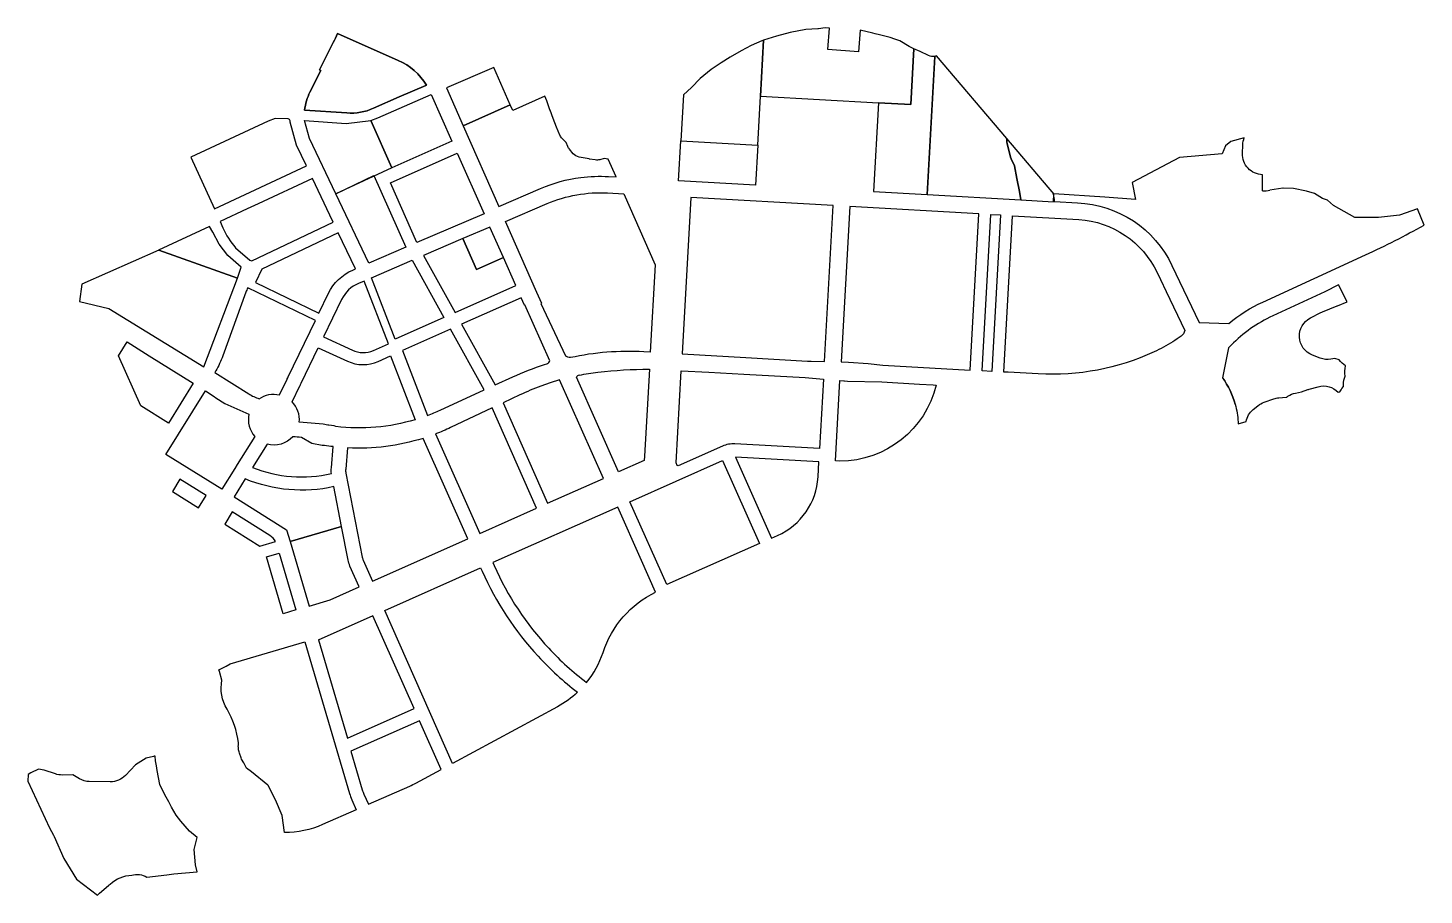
# Model space of a CAD drawing. Header units: inches. Extents: x 33816 to 115981, y 65223 to 116270.
import ezdxf

# ---------------------------------------------------------------- set-up
doc = ezdxf.new("R2010")
doc.units = ezdxf.units.IN
doc.header["$LTSCALE"] = 2400
doc.header["$MEASUREMENT"] = 0
doc.layers.add('a-site-buildable', color=4, linetype='Continuous')

msp = doc.modelspace()

# ---------------------------------------------------------------- linework, layer by layer
at = {"layer": 'a-site-buildable'}
for p, q in [((57239, 112886), (55669, 112212)), ((46143, 101539), (41529, 103195)), ((81607, 95509), (81876, 95494))]:
    msp.add_line(p, q, dxfattribs=at)
for points in [[(55613, 114357), (52040, 115940, -0.007744), (51784, 115412), (50975, 113805), (51055, 113764), (50416, 112495, 0.089424), (50102, 111435), (52587, 111263, 0.122359), (54151, 111538), (55669, 112212), (57239, 112886), (57272, 112907, 0.151722)], [(83668, 115931), (83542, 115960), (82788, 116136), (82695, 114867), (80900, 114998), (80992, 116261), (80730, 116270), (80337, 116223, -0.011297), (80310, 116220), (79599, 116168), (78669, 115995), (77874, 115794), (77112, 115541), (76927, 112248), (83865, 111859), (85770, 111752), (85954, 115043), (85680, 115169), (85120, 115506), (84841, 115609), (84556, 115715), (83934, 115866)], [(85770, 111752), (83865, 111859), (83571, 106632), (86728, 106455), (87185, 114594, -0.155271), (86824, 114640), (86317, 114877), (85954, 115043)], [(86728, 106455), (92251, 106145), (92164, 106649), (92009, 107396), (91880, 108149), (91686, 108557), (91648, 108664), (91438, 109475, -0.117436), (91432, 109753), (87285, 114621, -0.043247), (87185, 114594)], [(67972, 108550), (67720, 108586), (67464, 108513, -0.108861), (67206, 108497), (66857, 108552, -0.009125), (66836, 108556), (66252, 108669, -0.168672), (65912, 108867), (65688, 109127, -0.075605), (65592, 109280), (65485, 109527), (65254, 109761, -0.099046), (65124, 109957), (64930, 110434), (64727, 110938), (64542, 111420, -0.009187), (64534, 111441), (64352, 111975), (64239, 112245), (62348, 111407), (62200, 111741), (59431, 110512), (61531, 105766), (63984, 106819, -0.069335), (66350, 107465, -0.046126), (67985, 107524), (68438, 107499)], [(91432, 109753, 0.117436), (91438, 109475), (91648, 108664), (91686, 108557), (91880, 108149), (92009, 107396), (92164, 106649), (92251, 106145), (94171, 106038), (94197, 106508)], [(93272, 95900), (91501, 95999), (91249, 96014), (91765, 105217), (95664, 104999, -0.270658), (100265, 101874), (100467, 101452), (100803, 100748), (101900, 98451, -0.183633), (101689, 98130, -0.017469), (101196, 97795, -0.033586), (100090, 97194, -0.122391)], [(50943, 99477), (51509, 100648, -0.180745), (52939, 102015), (53091, 102080, 0.000076), (53090, 102084), (52079, 104209), (47590, 102075, 0.000167), (47588, 102073), (47207, 101284)], [(52276, 100277), (51215, 98081), (52913, 97296, 0.216038), (54146, 97286), (55029, 97679), (53599, 101371), (53275, 101232, 0.180745)], [(104128, 95666, -0.086473), (104864, 94114, -0.052754), (105037, 93075), (105044, 92966), (105508, 93097, -0.174978), (105924, 93798), (106206, 94031, -0.087503), (106569, 94236), (107137, 94436, -0.062862), (107431, 94500), (107864, 94539, -0.009103), (107908, 94542), (107910, 94542), (107972, 94585, -0.102003), (108417, 94778), (108775, 94852), (109138, 94979, -0.017376), (109218, 95004), (109754, 95150, -0.274016), (110933, 94825), (111031, 94841), (111096, 94959, -0.021541), (111150, 95048), (111230, 95168), (111230, 95275, -0.106697), (111338, 95769, -0.129704), (111365, 96381, -0.108616), (110988, 96732), (110720, 96806), (110493, 96768, -0.135115), (109860, 96834), (109408, 97010, -0.645266), (109292, 99194), (109907, 99512, -0.022172), (110004, 99556), (110859, 99907, -0.004108), (110878, 99914), (111447, 100137), (110937, 101148), (110148, 100730), (107074, 99319, 0.091746), (104628, 97596), (104554, 97519, 0.003511), (104475, 97435)], [(62848, 100389), (59331, 98827), (61312, 95252), (62358, 95732, -0.030956), (64216, 96450), (64362, 96496), (64373, 96498), (64392, 96508, 0.238149), (64523, 96680), (63064, 99968), (63039, 99957)], [(57339, 93458, 0.017406), (58076, 93766), (60667, 94956), (58681, 98539), (55858, 97285)], [(52616, 96653, 0.216038), (54434, 96639), (55148, 96957), (56600, 93208, -0.102979), (51942, 92799), (51830, 92837), (51516, 92882), (51459, 92891), (51186, 92938), (49783, 93064, 0.220793), (49365, 94256), (49824, 95204), (49821, 95205), (49831, 95224, 0.008803), (49895, 95350), (50906, 97443)], [(64402, 88284), (67685, 89742), (65105, 95555), (64546, 95382), (64002, 95183, 0.022266), (62773, 94668), (61776, 94198)], [(72265, 96093), (73882, 96002), (75942, 95887), (79558, 95684), (80638, 95592), (80409, 91512), (75422, 91785, 0.118687), (74690, 91650), (72088, 90495), (72032, 90518), (71961, 90677)], [(86289, 95304), (87088, 95259), (87263, 95249, -0.34661), (81599, 90767), (81342, 90782), (81607, 95509), (82046, 95484), (84067, 95431)], [(45410, 94159), (46824, 93523, 0.237941), (47167, 92216), (46134, 90565), (45993, 90340), (45223, 89109), (41934, 91166), (44270, 94900), (44783, 94579), (44870, 94496)], [(63754, 87997), (61135, 93896), (58691, 92742, -0.018897), (57811, 92367), (60411, 86512)], [(47030, 90390, 0.150615), (51677, 90033, -0.04871), (51673, 90375), (51780, 91622, -0.010308), (51263, 91695), (51140, 91690), (50523, 91812), (49911, 92150, 0.031632), (49407, 92207, -0.28486), (47889, 91764)], [(52535, 90051), (53495, 85106, 0.053597), (53548, 84939), (54095, 83708), (59698, 86196), (57072, 92110, -0.089143), (52629, 91549), (52522, 90302, 0.140761)], [(75464, 91001), (77579, 86236), (77936, 86395, 0.281321), (80315, 89838), (80365, 90733)], [(51819, 89266, -0.153985), (46610, 89719), (45946, 88657), (49042, 86720), (49244, 86034), (52274, 86925)], [(45840, 87775), (45395, 87063), (47473, 85763), (48386, 86032, 0.130957), (48046, 86395)], [(49244, 86034), (50362, 82235), (51594, 82597), (53316, 83362), (52769, 84594, -0.056555), (52659, 84943), (52274, 86925)], [(52746, 71198, 0.032441), (52877, 70839), (53138, 70249), (51159, 69376, -0.103428), (48913, 68898), (48784, 69903), (48393, 70839), (47963, 71672), (47934, 71696), (46973, 72482), (46686, 72699), (46514, 73017), (46384, 73220), (46360, 73299), (46268, 73573), (46245, 73656), (46216, 73782), (46214, 73790), (46200, 73929), (46196, 73972), (46199, 74077), (46201, 74183, 0.108752), (45533, 76169, -0.18632), (45235, 77871), (45085, 78380), (45057, 78477), (45488, 78707), (45716, 78829), (50120, 80124)], [(42811, 69583), (42543, 69926), (42267, 70398), (42101, 70705), (41871, 71119), (41584, 71736), (41416, 72566), (41381, 72838), (41332, 73123), (41299, 73408), (41299, 73410, -0.021978), (41198, 73380), (40784, 73277), (40145, 72895), (39558, 72267, -0.211537), (38663, 71887), (37429, 71906, -0.127737), (36847, 72066), (36457, 72292), (35827, 72288, -0.084565), (35429, 72354), (34771, 72581), (34445, 72629), (33993, 72418), (33821, 72316), (33816, 71925), (35087, 69183), (35315, 68751, -0.017459), (35351, 68676), (35925, 67373), (36668, 66164), (37918, 65223, -0.033523), (38033, 65336), (38556, 65786, -0.026529), (38657, 65863, -0.179026), (39922, 66401, -0.193822), (40811, 66285), (41988, 66418), (42395, 66464), (43773, 66599), (43676, 66995), (43603, 67911), (43771, 68620), (43316, 68994)]]:
    msp.add_lwpolyline(points, format="xyb", close=True, dxfattribs=at)
for points in [[(50975, 113805), (51784, 115412, 0.007744), (52040, 115940), (55613, 114357, -0.151722), (57272, 112907), (57239, 112886)], [(55669, 112212), (54151, 111538, -0.122359), (52587, 111263), (50102, 111435, -0.089424), (50416, 112495), (51055, 113764), (50975, 113805)], [(106482, 106678), (106470, 107630, -0.419547), (105295, 108876), (105314, 109390, -0.087183), (105402, 109796), (104614, 109579), (104292, 109319), (104107, 108863), (101589, 108644), (98811, 107163), (98999, 106178), (97197, 106302), (94197, 106508), (94140, 106575), (94202, 106175, -0.025588), (94214, 106053), (94226, 106053), (95581, 105977, -0.276807), (101142, 102293), (102745, 98936), (104499, 98875, -0.066474), (106490, 100133), (112535, 102909, 0.020303), (115981, 104665), (115598, 105617), (114531, 105243), (113293, 105105), (111913, 105105), (110655, 105813), (110302, 106122), (110002, 106234), (109529, 106523), (109064, 106656), (108290, 106815), (107690, 106841), (107670, 106843), (106911, 106712)], [(50557, 107410), (47359, 105917), (46728, 105623), (45124, 104873), (45289, 104501, 0.076981), (46041, 103331), (46882, 102592), (46998, 102551), (51785, 104827), (51584, 105250), (50557, 107410)], [(65752, 96863, -0.170021), (65595, 96882), (65468, 96945), (64029, 100026), (64065, 100042), (63773, 100700), (61925, 104878), (64367, 105925, -0.115831), (67931, 106554), (68882, 106501), (70734, 102329), (70445, 97180), (70060, 97202, 0.0675), (65748, 96862)], [(46641, 100708), (45285, 96967, -0.045242), (44873, 96080, -0.002536), (44845, 96032), (44811, 95977), (46807, 94729)], [(50734, 99045), (46750, 100972, 0.02222), (46641, 100708)], [(46807, 94729, 0.061459), (47430, 94438, -0.211252), (48621, 94673), (49070, 95602), (49067, 95603), (49077, 95621, 0.008803), (49128, 95721), (50734, 99045)], [(66252, 95826, -0.01881), (67365, 96003, -0.032241), (70388, 96172), (70102, 91064), (70088, 90808), (68574, 90136), (66095, 95719)], [(67663, 79511, -0.202711), (70758, 83058), (69928, 84928), (68535, 88064), (61173, 84796), (61253, 84615, 0.083363), (64468, 79751, 0.042742), (66698, 77736, 0.090383), (67663, 79511)], [(60540, 84298, 0.082152), (63839, 79283, 0.04288), (66165, 77162, -0.064711), (64987, 76313), (58807, 72976), (54813, 81972), (60460, 84479), (60540, 84298)], [(53494, 71418, 0.032441), (53591, 71154), (53851, 70565), (56283, 71638, 0.018204), (56650, 71817), (58142, 72610), (56864, 75489), (52824, 73696), (53494, 71418)]]:
    msp.add_lwpolyline(points, format="xyb", dxfattribs=at)
for points in [[(72394, 112326), (72243, 109623), (76766, 109369), (76927, 112248), (77112, 115541), (77003, 115505), (76384, 115231), (75790, 114922), (75143, 114548), (74607, 114219), (74025, 113820), (73386, 113291), (72868, 112760)], [(58446, 112738), (59431, 110512), (62200, 111741), (61230, 113932)], [(72243, 109623), (76766, 109369), (76634, 107021), (72111, 107275)], [(59084, 108896), (60662, 105328), (56710, 103633), (55150, 107149)], [(81211, 105809), (72836, 106279), (72320, 97075), (76069, 96865), (79688, 96662), (79913, 96649), (80696, 96632)], [(91058, 105257), (90542, 96053), (89967, 96085), (90483, 105289)], [(55438, 97952), (54041, 101561), (56437, 102589), (58302, 99224)], [(69248, 88381), (74699, 90801), (76866, 85919), (71415, 83499)], [(42764, 89698), (42319, 88986), (43855, 88025), (44301, 88738)], [(48836, 81786), (47854, 85125), (48603, 85345), (49585, 82006)]]:
    msp.add_lwpolyline(points, close=True, dxfattribs=at)
for points in [[(53999, 110827), (54399, 110979), (57553, 112355), (58768, 109609), (55236, 108041), (53999, 110827)], [(50204, 108153), (49628, 109364), (49255, 110723), (49248, 110800), (49215, 110874), (49138, 110911), (48368, 110947), (47958, 110786), (43409, 108657), (44792, 105626), (50204, 108153)], [(50095, 110822), (52544, 110652), (52544, 110652), (53999, 110827), (55236, 108041), (51927, 106512), (50385, 109757), (50095, 110822)], [(51927, 106512), (54182, 107585), (56060, 103354), (53875, 102417), (51927, 106512)], [(89260, 96125), (89776, 105329), (82182, 105755), (81669, 96611), (82105, 96587), (83262, 96522), (84120, 96413), (89272, 96124)], [(41529, 103195), (46142, 101537), (46372, 102178), (45584, 102870), (45077, 103533), (44697, 104238), (44509, 104586), (41510, 103186)], [(59409, 103864), (60212, 102055), (61799, 102760), (61007, 104549), (59409, 103864)], [(61799, 102760), (60212, 102055), (59409, 103864), (57091, 102869), (58951, 99512), (62532, 101102), (61799, 102760)], [(46143, 101539), (41529, 103195), (36995, 101182), (36850, 100163), (38568, 99747), (44169, 96322), (46143, 101539)], [(43548, 95352), (42081, 93007), (40466, 94017), (39153, 96974), (39660, 97783), (40956, 96973), (43548, 95352)], [(50923, 80242), (52624, 74461), (56547, 76202), (54122, 81665), (50900, 80235)]]:
    msp.add_lwpolyline(points, dxfattribs=at)
at = {"layer": 'a-site-buildable', "flags": 128}
msp.add_lwpolyline([(47958, 110786), (43409, 108657), (44792, 105626), (50204, 108153)], dxfattribs=at)
at = {"layer": 'a-site-buildable'}
for centre, radius, start, end in [((106503, 109078), 2400, 269.49898, 279.7788), ((66299, 95591), 240, 101.19197, 147.88449), ((100042, 92778), 5004, 15.48554, 35.25457)]:
    msp.add_arc(centre, radius, start, end, dxfattribs=at)

doc.saveas('drawing.dxf')
